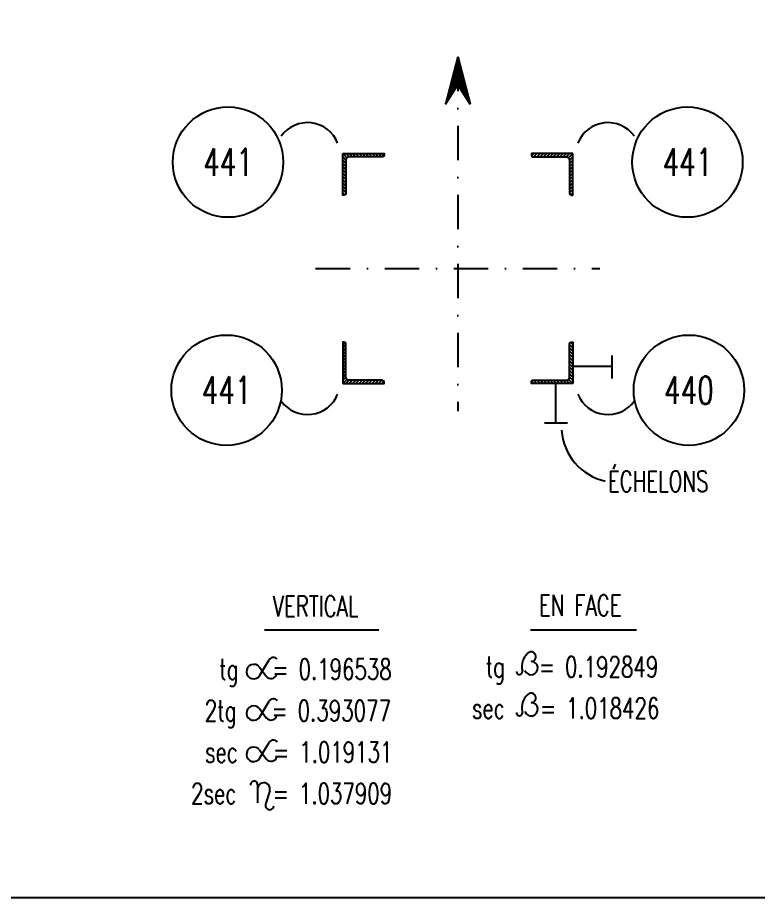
# Model space of a CAD drawing. Extents: x 554281 to 570501, y -34108 to -22628.
# Drawn here: x 562695 to 564842, y -34108 to -31557 of the extents above; entities that cross this region are included whole.
import ezdxf
from ezdxf.enums import TextEntityAlignment as Align

# ---------------------------------------------------------------- set-up
doc = ezdxf.new("R2010")
doc.units = 0
doc.header["$LTSCALE"] = 200
doc.header["$MEASUREMENT"] = 0
doc.linetypes.add('DASHDOT', pattern=[1, 0.5, -0.25, 0, -0.25])
doc.layers.get('0').update_dxf_attribs({"linetype": 'CONTINUOUS'})
for name, color, linetype in [('BOLLINI_1', 7, 'CONTINUOUS'), ('LINEA-MEDIA', 7, 'CONTINUOUS'), ('LM', 7, 'CONTINUOUS'), ('LS', 7, 'CONTINUOUS'), ('MZ', 6, 'DASHDOT')]:
    doc.layers.add(name, color=color, linetype=linetype)
doc.styles.add('RQL', font='ROMANS8.SHX', dxfattribs={"width": 0.7})
doc.styles.add('RS', font='ROMANS8.shx', dxfattribs={"width": 0.7})

# ---------------------------------------------------------------- blocks, each defined once
blk = doc.blocks.new('*X16')
at = {"color": 0}
for p, q in [((117084.5, -38783), (117089.4, -38778.2)), ((117084.5, -38790.1), (117091.5, -38783.1)), ((117084.5, -38797.2), (117091.5, -38790.2)), ((117084.5, -38804.3), (117091.5, -38797.3)), ((117084.5, -38811.3), (117091.5, -38804.3)), ((117084.5, -38818.4), (117091.5, -38811.4)), ((117084.5, -38825.5), (117091.5, -38818.5)), ((117084.5, -38832.5), (117091.5, -38825.5)), ((117084.5, -38839.6), (117091.5, -38832.6)), ((117084.5, -38846.7), (117091.5, -38839.7)), ((117084.5, -38853.8), (117091.5, -38846.8)), ((117084.5, -38860.8), (117091.5, -38853.8)), ((117084.5, -38867.9), (117093.6, -38858.8)), ((117091.6, -38867.9), (117098.6, -38860.9)), ((117098.7, -38867.9), (117105.7, -38860.9)), ((117105.7, -38867.9), (117112.7, -38860.9)), ((117112.8, -38867.9), (117119.8, -38860.9)), ((117119.9, -38867.9), (117126.9, -38860.9)), ((117126.9, -38867.9), (117133.9, -38860.9)), ((117134, -38867.9), (117141, -38860.9)), ((117141.1, -38867.9), (117148.1, -38860.9)), ((117148.2, -38867.9), (117155.2, -38860.9)), ((117155.2, -38867.9), (117162.2, -38860.9)), ((117162.3, -38867.9), (117169.3, -38860.9)), ((117169.4, -38867.9), (117174.2, -38863))]:
    blk.add_line(p, q, dxfattribs=at)
blk = doc.blocks.new('xxx')
blk.add_circle((0, 0), 8)
at = {"color": 3, "style": 'RQL', "width": 0.7}
blk.add_attdef('POS', text='', height=4, dxfattribs=at).set_placement((0, 0), align=Align.MIDDLE)
at = {"color": 3, "style": 'RQL', "width": 0.7, "flags": 1}
blk.add_attdef('POS1', (-0.39, -5.42), '', height=2, dxfattribs=at)
at = {"style": 'RQL', "width": 0.7, "flags": 1}
blk.add_attdef('TIPO', (-0.39, -8.66), '', height=2, dxfattribs=at)

msp = doc.modelspace()

# ---------------------------------------------------------------- linework, layer by layer
at = {"layer": 'LINEA-MEDIA'}
for p, q in [((563410.445, -33332.333), (563741.964, -33332.333)), ((564181.822, -33332.333), (564488.785, -33332.333)), ((563397.434, -33464.354), (563424.097, -33419.325)), ((563396.113, -33440.948), (563415.967, -33467.21)), ((563397.434, -33584.527), (563424.097, -33539.498)), ((563396.113, -33561.12), (563415.967, -33587.383)), ((563397.434, -33704.198), (563424.097, -33659.169)), ((563396.113, -33680.792), (563415.967, -33707.054)), ((563390.562, -33782.195), (563390.562, -33834.684)), ((563425.76, -33799.463), (563413.694, -33838.213))]:
    msp.add_line(p, q, dxfattribs=at)
for centre, radius, start, end in [((564183.363, -33410.223), 13.827, 270, 135.157666), ((563436.268, -33426.532), 14.145, 36.935571, 149.368163), ((564208.446, -33439.027), 51.996, 132.141042, 193.778634), ((563379.331, -33453.635), 21.038, 37.08899, 329.368163), ((564183.363, -33443.408), 19.358, 200.722607, 90), ((563429.465, -33457.007), 16.92, 217.08899, 345.851113), ((564149.167, -33452.998), 8.921, 179.906205, 10.244605), ((564208.446, -33558.616), 51.996, 132.141042, 193.778634), ((564183.363, -33529.811), 13.827, 270, 135.157666), ((563436.268, -33546.705), 14.145, 36.935571, 149.368163), ((564183.363, -33562.996), 19.358, 200.722607, 90), ((563379.331, -33573.807), 21.038, 37.08899, 329.368163), ((564149.167, -33572.586), 8.921, 179.906205, 10.244605), ((563429.465, -33577.179), 16.92, 217.08899, 345.851113), ((563379.331, -33693.479), 21.038, 37.08899, 329.368163), ((563436.268, -33666.376), 14.145, 36.935571, 149.368163), ((563429.465, -33696.851), 16.92, 217.08899, 345.851113), ((563380.489, -33781.454), 10.074, 355.786368, 189.399767), ((563408.475, -33794.082), 18.103, 342.70498, 171.681716), ((563425.455, -33841.875), 12.317, 162.70498, 355.007087)]:
    msp.add_arc(centre, radius, start, end, dxfattribs=at)
at = {"layer": 'LM'}
for p, q in [((564303.967, -32568.014), (564418.56, -32568.014)), ((564253.626, -32618.354), (564253.626, -32732.947))]:
    msp.add_line(p, q, dxfattribs=at)
at = {"layer": 'LS', "color": 6}
for p, q in [((563970.651, -31670.689), (563934.765, -31807.983)), ((563970.651, -31680.812), (563939.251, -31800.944)), ((563970.651, -31670.689), (564006.538, -31807.983)), ((563970.651, -31680.812), (564002.052, -31800.944)), ((563970.651, -31690.935), (563943.736, -31793.906)), ((563970.651, -31701.058), (563948.222, -31786.867)), ((563970.651, -31711.181), (563952.708, -31779.828)), ((563970.651, -31690.935), (563997.566, -31793.906)), ((563970.651, -31701.058), (563993.081, -31786.867)), ((563970.651, -31711.181), (563988.595, -31779.828)), ((563970.651, -31721.304), (563957.194, -31772.789)), ((563970.651, -31731.427), (563961.68, -31765.751)), ((563970.651, -31721.304), (563984.109, -31772.789)), ((563970.651, -31731.427), (563979.623, -31765.751)), ((563934.765, -31807.983), (563970.651, -31751.673)), ((563970.651, -31741.55), (563966.166, -31758.712)), ((563970.651, -31741.55), (563966.166, -31758.712)), ((563970.651, -31741.55), (563975.137, -31758.712)), ((563970.651, -31741.55), (563975.137, -31758.712)), ((564006.538, -31807.983), (563970.651, -31751.673)), ((564007.391, -31809.321), (563970.651, -31751.673))]:
    msp.add_line(p, q, dxfattribs=at)
at = {"layer": 'LS', "color": 0}
for p, q in [((564418.56, -32603.334), (564418.56, -32536.848)), ((564288.947, -32732.947), (564222.461, -32732.947))]:
    msp.add_line(p, q, dxfattribs=at)
at = {"layer": 'LS', "color": 8}
msp.add_lwpolyline([(554280.738, -22628.464), (554280.738, -34108.464), (567000.738, -34108.464), (567000.738, -32508.464), (570500.738, -32508.464), (570500.738, -22628.464), (554280.738, -22628.464)], close=True, dxfattribs=at)
at = {"layer": 'LS', "color": 6}
for points in [[(563637.318, -31951.723), (563757.318, -31951.723), (563757.318, -31956.39, -0.41421356), (563752.651, -31961.057), (563655.985, -31961.057, 0.41421356), (563646.651, -31970.39), (563646.651, -32067.057, -0.41421356), (563641.985, -32071.723), (563637.318, -32071.723)], [(564303.985, -31951.723), (564183.985, -31951.723), (564183.985, -31956.39, 0.41421356), (564188.651, -31961.057), (564285.318, -31961.057, -0.41421356), (564294.651, -31970.39), (564294.651, -32067.057, 0.41421356), (564299.318, -32071.723), (564303.985, -32071.723)], [(563637.318, -32618.354), (563757.318, -32618.354), (563757.318, -32613.688, 0.41421356), (563752.651, -32609.021), (563655.985, -32609.021, -0.41421356), (563646.651, -32599.688), (563646.651, -32503.021, 0.41421356), (563641.985, -32498.354), (563637.318, -32498.354)], [(564303.985, -32618.354), (564183.985, -32618.354), (564183.985, -32613.688, -0.41421356), (564188.651, -32609.021), (564285.318, -32609.021, 0.41421356), (564294.651, -32599.688), (564294.651, -32503.021, -0.41421356), (564299.318, -32498.354), (564303.985, -32498.354)]]:
    msp.add_lwpolyline(points, format="xyb", close=True, dxfattribs=at)
for centre, radius, start, end in [((563535.401, -31955.601), 93.834, 21.550402, 144.593476), ((564405.901, -31955.601), 93.834, 35.406524, 158.449598), ((563535.401, -32614.476), 93.834, 215.406524, 338.449598), ((564405.901, -32614.476), 93.834, 201.550402, 324.593476), ((564433.925, -32742.616), 162.704, 183.979904, 257.138908)]:
    msp.add_arc(centre, radius, start, end, dxfattribs=at)
at = {"layer": 'MZ'}
for p, q in [((563970.651, -31670.689), (563970.651, -32698.536)), ((563558.854, -32285.039), (564382.449, -32285.039))]:
    msp.add_line(p, q, dxfattribs=at)

# ---------------------------------------------------------------- block references
at = {"layer": 'BOLLINI_1', "xscale": 19.99950000006855, "yscale": 19.99950000006855, "zscale": 19.99950000006855}
for p, values in [((563305.081, -31976.309), {'POS': '441'}), ((564636.222, -31976.309), {'POS': '441'}), ((563300.815, -32637.632), {'POS': '441'}), ((564640.487, -32637.632), {'POS': '440'})]:
    msp.add_blockref('xxx', p, dxfattribs=at).add_auto_attribs(values)
at = {"layer": 'LS', "color": 6, "yscale": 1.333333333333, "zscale": 1.333333333333, "rotation": 180}
for p, xscale in [((407524.65, -83775.571), -1.333333333333), ((720416.653, -83775.571), 1.333333333333)]:
    msp.add_blockref('*X16', p, dxfattribs=dict(at, xscale=xscale))
at = {"layer": 'LS', "color": 6, "yscale": 1.333333333333, "zscale": 1.333333333333}
for p, xscale in [((407524.65, 19205.494), 1.333333333333), ((720416.653, 19205.494), -1.333333333333)]:
    msp.add_blockref('*X16', p, dxfattribs=dict(at, xscale=xscale))

# ---------------------------------------------------------------- texts
at = {"color": 7, "style": 'RS', "width": 0.7}
msp.add_text('ÉCHELONS', height=60, dxfattribs=at).set_placement((564405.632, -32931.995))
at = {"layer": 'LINEA-MEDIA', "style": 'RS', "width": 0.7}
for s, p in [('VERTICAL', (563434.503, -33294.331)), ('EN FACE', (564206.08, -33291.501)), ('tg   = 0.196538', (563279.115, -33476.968)), ('tg   = 0.192849', (564051.417, -33469.725)), ('2tg   = 0.393077', (563237.644, -33596.97)), ('sec   = 1.018426', (564011.59, -33589.727)), ('sec   = 1.019131', (563238.085, -33716.971)), ('2sec   = 1.037909', (563198.021, -33836.972))]:
    msp.add_text(s, height=60.0007, dxfattribs=at).set_placement(p)

doc.saveas('drawing.dxf')
